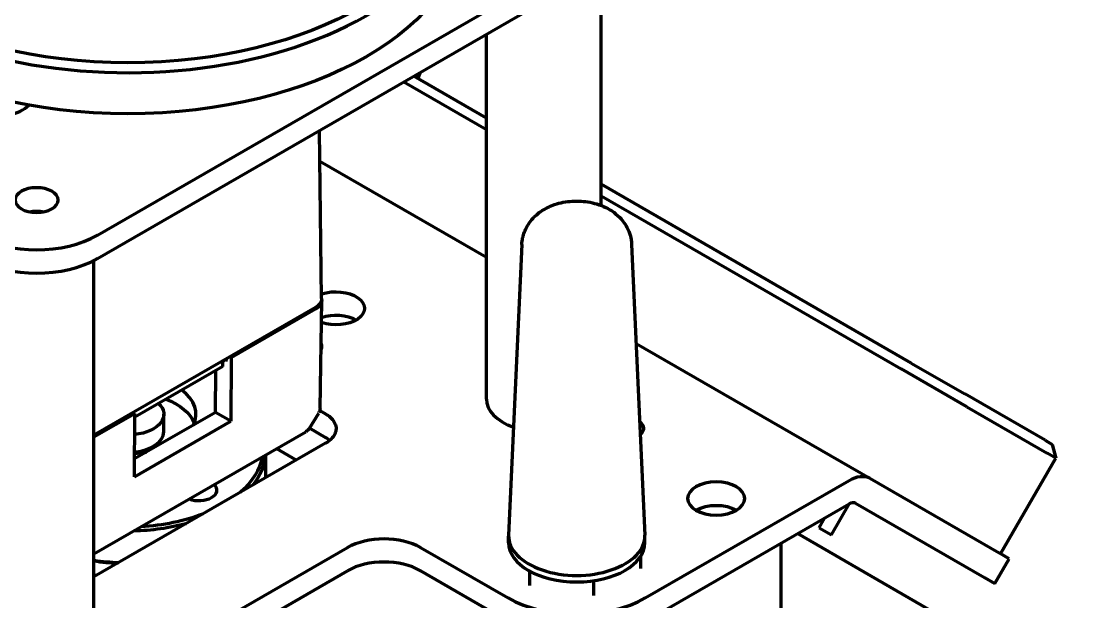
# Model space of a CAD drawing. Header units: millimetres. Extents: x 0 to 1189, y 0 to 841.
# Drawn here: x 645.4 to 720, y 252.8 to 293.3 of the extents above; entities that cross this region are included whole.
import ezdxf

# ---------------------------------------------------------------- set-up
doc = ezdxf.new("R2010")
doc.units = ezdxf.units.MM
doc.header["$LTSCALE"] = 0.75
doc.layers.add('Visible', color=7, linetype='Continuous', lineweight=70)

msp = doc.modelspace()

# ---------------------------------------------------------------- linework, layer by layer
at = {"layer": 'Visible', "extrusion": (0, 0.816497, 0.57735)}
for p, q in [((650.656, 278.389), (686.011, 298.801)), ((650.656, 276.756), (686.011, 297.168)), ((685.769, 280.462), (685.769, 297.028)), ((677.769, 266.958), (677.769, 292.409)), ((677.769, 286.562), (672.705, 289.485)), ((673.144, 289.739), (672.995, 289.318)), ((672.005, 289.081), (677.769, 285.754)), ((666.284, 273.965), (666.142, 285.697)), ((666.168, 283.56), (677.769, 276.862)), ((707.372, 269.47), (685.769, 281.943)), ((685.769, 281.135), (706.672, 269.066)), ((680.238, 277.742), (679.318, 257.464)), ((687.895, 277.742), (688.815, 257.464)), ((650.413, 246.545), (650.413, 276.623)), ((666.176, 266.299), (666.29, 273.829)), ((665.845, 273.347), (650.413, 264.437)), ((665.851, 273.224), (659.982, 269.836)), ((688.208, 270.835), (704.503, 261.427)), ((659.402, 269.231), (659.402, 269.627)), ((659.615, 269.599), (659.484, 269.674)), ((659.615, 269.599), (659.68, 269.788)), ((659.982, 269.836), (659.873, 269.899)), ((659.982, 269.836), (659.948, 265.405)), ((707.372, 269.47), (711.114, 267.31)), ((653.263, 265.711), (659.402, 269.256)), ((658.873, 266.026), (658.896, 268.963)), ((659.402, 269.231), (659.381, 269.244)), ((711.259, 266.418), (706.672, 269.066)), ((716.714, 264.077), (711.114, 267.31)), ((711.259, 266.418), (716.859, 263.185)), ((650.413, 264.311), (653.264, 265.957)), ((653.264, 265.957), (653.155, 266.021)), ((653.231, 261.527), (653.264, 265.957)), ((658.873, 266.026), (653.24, 262.774)), ((655.277, 264.672), (655.277, 265.896)), ((659.948, 265.405), (658.873, 266.026)), ((666.054, 265.948), (665.379, 264.866)), ((666.154, 266.15), (666.558, 265.917)), ((653.231, 261.527), (659.948, 265.405)), ((665.424, 264.938), (666.558, 264.284)), ((650.413, 256.153), (665.179, 264.678)), ((666.558, 263.875), (650.413, 254.554)), ((663.135, 263.498), (664.52, 262.699)), ((716.714, 264.077), (717.206, 263.792)), ((717.206, 263.792), (717.463, 262.836)), ((662.377, 263.061), (662.377, 261.462)), ((713.613, 256.168), (717.463, 262.836)), ((717.463, 262.836), (716.859, 263.185)), ((688.84, 253.077), (703.053, 261.283)), ((704.503, 261.427), (713.504, 256.231)), ((688.84, 251.444), (703.053, 259.65)), ((701.823, 257.478), (703.088, 259.669)), ((703.503, 259.695), (712.504, 254.499)), ((700.957, 257.978), (701.357, 258.671)), ((679.317, 256.935), (679.317, 257.392)), ((688.817, 256.935), (688.817, 257.392)), ((719.959, 245.725), (699.446, 257.568)), ((700.957, 257.978), (701.823, 257.478)), ((698.289, 256.9), (698.289, 237.972)), ((650.771, 246.612), (668.086, 256.609)), ((673.177, 256.609), (679.294, 253.077)), ((688.528, 255.143), (688.528, 255.994)), ((714.219, 255.818), (713.504, 256.231)), ((713.219, 254.086), (714.219, 255.818)), ((650.413, 254.717), (650.554, 254.636)), ((650.771, 244.979), (668.086, 254.976)), ((679.294, 251.444), (673.177, 254.976)), ((680.801, 253.947), (680.801, 254.944)), ((712.504, 254.499), (713.219, 254.086)), ((685.262, 253.257), (685.262, 254.281))]:
    msp.add_line(p, q, dxfattribs=at)
at = {"layer": 'Visible', "extrusion": (-2e-16, 0, -1)}
msp.add_arc((-665.559, 266.318), 0.618, 182.34069, 212.27532, dxfattribs=at)
at = {"layer": 'Visible', "extrusion": (-1e-16, 1e-16, -1)}
msp.add_arc((-664.906, 265.174), 0.565, 213.19517, 241.16793, dxfattribs=at)
at = {"layer": 'Visible'}
for centre, major_axis, start_param, end_param in [((652.777, 303.292), (-23.5, 0), -0.199208, 3.348244), ((643.571, 288.178), (2.6, 0), 2.816658, 5.789669), ((646.413, 280.838), (-6, 0), 0.785398, 2.356194), ((646.413, 279.205), (6, 0), 3.926991, 5.497787), ((652.777, 265.896), (4.75, 0), -0.278169, 0.665108), ((681.769, 266.958), (4, 0), 3.141593, 4.157161), ((652.777, 264.672), (2.5, 0), -1.38299, 0), ((652.777, 265.896), (-4.75, 0), 1.669082, 1.848965), ((657.727, 260.589), (1.25, 0), 4.137278, 6.858296), ((684.067, 257.392), (-4.75, 0), -0.026192, 3.167785), ((684.067, 256.935), (4.75, 0), 3.141593, 6.283185), ((652.777, 261.079), (-9.6, 0), 1.321991, 1.50394), ((652.777, 260.916), (-9.4, 0), 1.316582, 1.494322), ((670.632, 253.506), (3.6, 0), 0.785398, 2.356194), ((684.067, 255.833), (6.75, 0), 3.926991, 5.497787)]:
    msp.add_ellipse(centre, major_axis=major_axis, ratio=0.57735, start_param=start_param, end_param=end_param, dxfattribs=at)
at = {"layer": 'Visible', "extrusion": (-2e-16, -2e-16, -1)}
for centre, major_axis, start_param, end_param in [((652.777, 303.7), (-23, 0), 3.141593, 6.283185), ((703.053, 258.916), (1.45, 2.511), -0.785398, 0)]:
    msp.add_ellipse(centre, major_axis=major_axis, ratio=0.57735, start_param=start_param, end_param=end_param, dxfattribs=at)
at = {"layer": 'Visible', "extrusion": (-1e-16, 1e-16, -1)}
msp.add_ellipse((652.777, 300.434), major_axis=(-23.5, 0), ratio=0.57735, start_param=3.141593, end_param=6.283185, dxfattribs=at)
at = {"layer": 'Visible', "extrusion": (-1e-16, -1e-16, -1)}
for centre, major_axis, start_param, end_param in [((646.413, 280.838), (1.5, 0), 1.570796326795186, 7.853981633974773), ((687.425, 264.916), (1.3, 0), -0.655329, 0.602944), ((652.777, 263.447), (-9.4, 0), 4.123241, 4.615115), ((693.789, 258.384), (2, 0), 3.926991, 5.497787), ((670.632, 255.139), (3.6, 0), 3.926991, 5.497787)]:
    msp.add_ellipse(centre, major_axis=major_axis, ratio=0.57735, start_param=start_param, end_param=end_param, dxfattribs=at)
at = {"layer": 'Visible', "extrusion": (0, -2e-16, -1)}
msp.add_ellipse((646.413, 279.205), major_axis=(-1.5, 0), ratio=0.57735, start_param=1.230959, end_param=1.910633, dxfattribs=at)
at = {"layer": 'Visible', "extrusion": (-1e-16, -3e-16, -1)}
for centre, major_axis, start_param, end_param in [((646.413, 279.205), (-1.5, 0), 1.230959, 1.910633), ((667.273, 273.286), (-2, 0), 1.051428, 5.23939), ((652.777, 265.896), (2.5, 0), -0.555375, 1.3792), ((652.777, 263.447), (9.4, 0), 0.097274, 0.589148)]:
    msp.add_ellipse(centre, major_axis=major_axis, ratio=0.57735, start_param=start_param, end_param=end_param, dxfattribs=at)
at = {"layer": 'Visible', "extrusion": (-1e-16, -4e-16, -1)}
for centre, major_axis, start_param, end_param in [((664.784, 273.959), (1.5, 0), -0.006981, 0.785408), ((652.777, 264.672), (4.75, 0), -0.982461, -0.225195)]:
    msp.add_ellipse(centre, major_axis=major_axis, ratio=0.57735, start_param=start_param, end_param=end_param, dxfattribs=at)
at = {"layer": 'Visible', "extrusion": (-2e-16, 2e-16, -1)}
msp.add_ellipse((664.79, 273.837), major_axis=(-1.5, 0), ratio=0.577306, start_param=3.041594, end_param=3.926953, dxfattribs=at)
at = {"layer": 'Visible', "extrusion": (-1e-16, -2e-16, -1)}
for centre, major_axis, start_param, end_param in [((667.273, 271.653), (-2, 0), 1.046983, 2.356194), ((664.776, 270.62), (1.5, 0), -0.206971, 0.224425), ((693.789, 260.017), (2, 0), 1.570796326795135, 7.853981633974722), ((693.789, 258.384), (2, 0), 3.926991, 5.497787)]:
    msp.add_ellipse(centre, major_axis=major_axis, ratio=0.57735, start_param=start_param, end_param=end_param, dxfattribs=at)
at = {"layer": 'Visible', "extrusion": (-3e-16, 0, -1)}
msp.add_ellipse((664.683, 265.009), major_axis=(0.739, 0), ratio=0.577349, start_param=0.342728, end_param=0.346296, dxfattribs=at)
at = {"layer": 'Visible', "extrusion": (0, -1e-16, -1)}
msp.add_ellipse((652.777, 263.283), major_axis=(-9.6, 0), ratio=0.57735, start_param=3.182618, end_param=3.577473, dxfattribs=at)
at = {"layer": 'Visible', "extrusion": (-2e-16, 0, -1)}
msp.add_ellipse((703.053, 258.916), major_axis=(0.45, 0.779), ratio=0.57735, start_param=-0.785398, end_param=0, dxfattribs=at)
at = {"layer": 'Visible', "extrusion": (-4e-16, -3e-16, -1)}
msp.add_ellipse((652.777, 263.283), major_axis=(9.6, 0), ratio=0.57735, start_param=1.134916, end_param=1.529771, dxfattribs=at)
at = {"layer": 'Visible'}
for points, knots in [([(680.238, 277.742), (680.252, 278.048), (680.318, 278.347), (680.534, 278.909), (680.689, 279.166), (681.071, 279.65), (681.306, 279.858), (681.864, 280.251), (682.191, 280.406), (682.925, 280.659), (683.333, 280.734), (684.163, 280.788), (684.584, 280.764), (685.42, 280.601), (685.836, 280.466), (686.605, 280.043), (686.966, 279.774), (687.489, 279.109), (687.674, 278.778), (687.847, 278.189), (687.885, 277.967), (687.895, 277.742)], [2.382387, 2.382387, 2.382387, 2.382387, 2.57417, 2.57417, 2.783892, 2.783892, 3.042969, 3.042969, 3.389147, 3.389147, 3.814939, 3.814939, 4.251382, 4.251382, 4.687722, 4.687722, 5.072029, 5.072029, 5.330527, 5.330527, 5.471595, 5.471595, 5.471595, 5.471595]), ([(666.558, 265.917), (666.677, 265.848), (666.785, 265.772), (667.12, 265.479), (667.262, 265.229), (667.311, 264.722), (667.217, 264.465), (666.898, 264.105), (666.743, 263.982), (666.558, 263.875)], [-3.926953, -3.926953, -3.926953, -3.926953, -3.724388, -3.724388, -3.196819, -3.196819, -2.669249, -2.669249, -2.356233, -2.356233, -2.356233, -2.356233])]:
    msp.add_open_spline(points, degree=3, knots=knots, dxfattribs=at)
at = {"layer": 'Visible', "extrusion": (-0.999887, 0.015056, 0)}
msp.add_open_spline([(666.176, 266.299), (666.176, 266.299), (666.176, 266.299), (666.176, 266.299)], degree=3, dxfattribs=at)
at = {"layer": 'Visible'}
msp.add_open_spline([(666.558, 264.284), (666.667, 264.221), (666.765, 264.153), (666.852, 264.08)], degree=3, dxfattribs=at)

doc.saveas('drawing.dxf')
